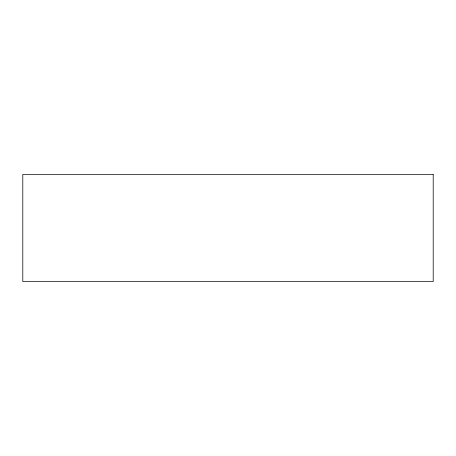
<?xml version="1.0" encoding="UTF-8"?>
<svg xmlns="http://www.w3.org/2000/svg" width="456" height="456" viewBox="0 0 456 456"><rect width="100%" height="100%" fill="white"/><g stroke="black" fill="none" stroke-linecap="round" stroke-linejoin="round"><path stroke-width="0.68" d="M433.2 174.414L22.8 174.414L22.8 281.586L433.2 281.586L433.2 174.414"/></g></svg>
